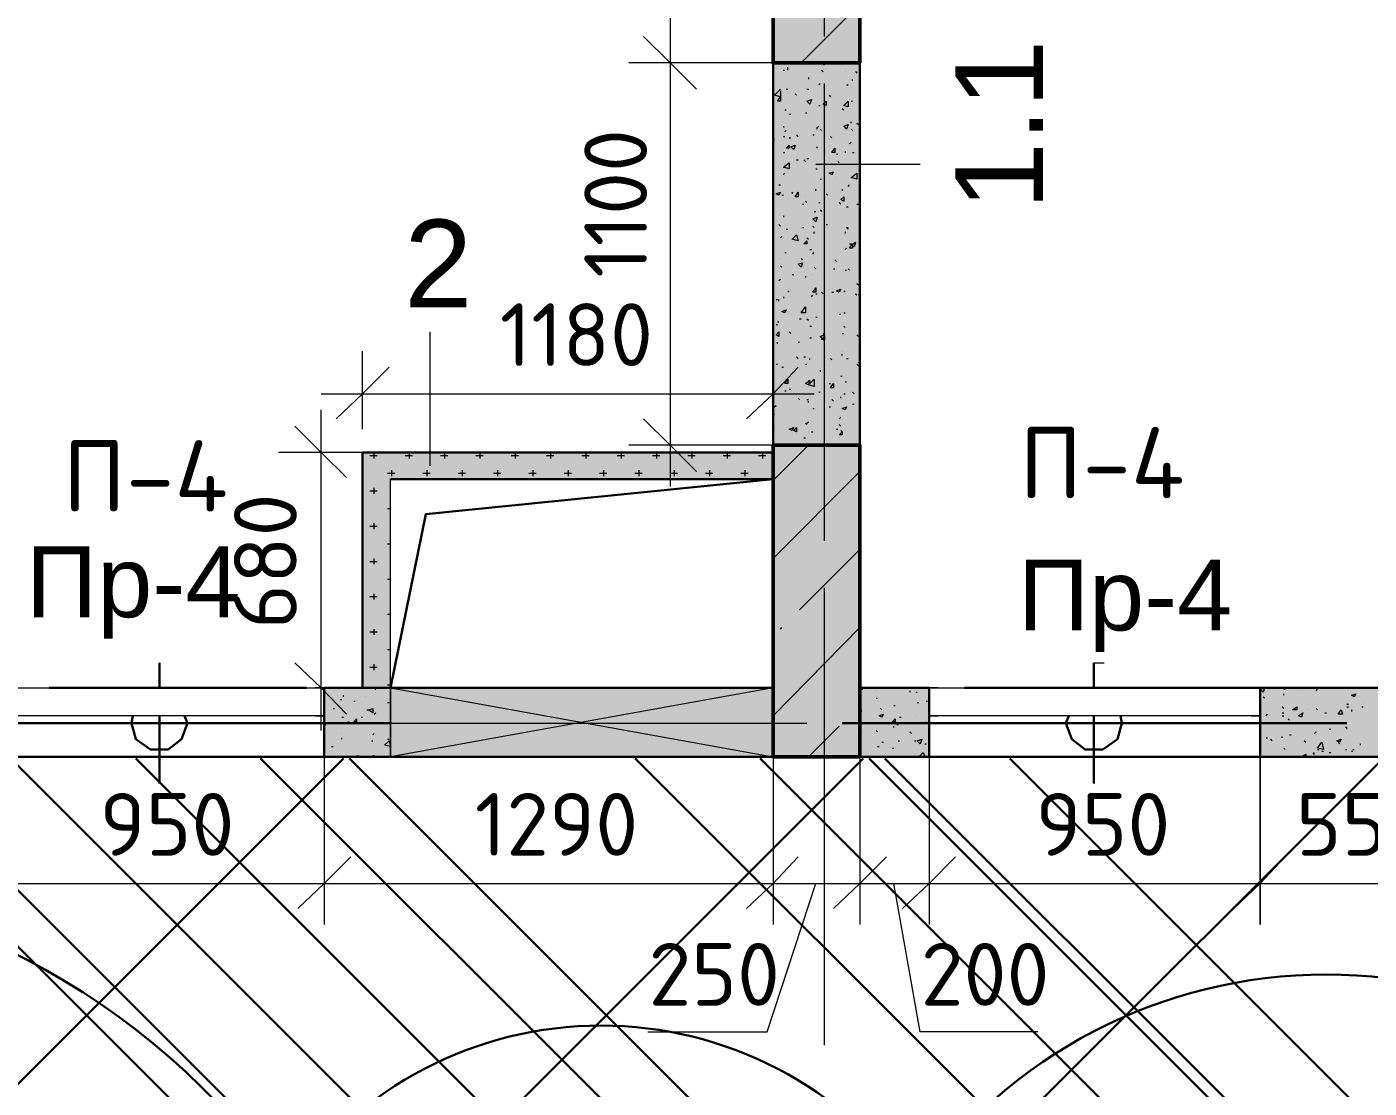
# Model space of a CAD drawing. Header units: millimetres. Extents: x -84737 to 172119, y -43083 to 59399.
# Drawn here: x 115708 to 119569, y 45395 to 48450 of the extents above; entities that cross this region are included whole.
import ezdxf

# ---------------------------------------------------------------- set-up
doc = ezdxf.new("R2010")
doc.units = ezdxf.units.MM
for name, color, linetype, lineweight in [('11) Плинтус ПЛ-2', 70, 'Continuous', 30), ('19) Краска ПТ-5 потолок', 161, 'Continuous', 30), ('22) Шпакл. баз. фин. Потолок', 102, 'Continuous', 30), ('5) Затарка материала', 160, 'Continuous', 30), ('6) Уборка мусора', 20, 'Continuous', 30)]:
    doc.layers.add(name, color=color, linetype=linetype, lineweight=lineweight)
doc.layers.add('PDF _Геометрия', color=7, linetype='Continuous')
doc.layers.add('PDF _Текст', color=7, linetype='Continuous')
doc.layers.add('PDF _Сплошная заливка', color=7, linetype='Continuous', true_color=0xffffff)
doc.styles.add('PDF GOSTCommon', font='arial.ttf')
doc.styles.add('PDF ISOCPEUR', font='isocpeur.ttf')

msp = doc.modelspace()

# ---------------------------------------------------------------- hatches: boundary and pattern name
at = {"layer": '19) Краска ПТ-5 потолок'}
h = msp.add_hatch(dxfattribs=at)
h.set_pattern_fill('ANSI34', color=256, scale=80, angle=90)
h.paths.add_polyline_path([(109621.7, 46343.9), (98001.6, 46343.9), (98001.6, 44426.3), (100380.7, 44426.3), (100380.7, 43846.3), (109621.7, 43846.3)])
h.paths.add_polyline_path([(114379.8, 46343.9), (112098.1, 46343.9), (109621.7, 46343.9), (109621.7, 42847.3), (114379.8, 42847.3)])
h.paths.add_polyline_path([(122308.6, 46343.9), (114379.8, 46343.9), (114379.8, 43846.3), (122308.6, 43846.3)])
h.paths.add_polyline_path([(114802.6, 49046.7), (112098.1, 49044.7), (112098.1, 46343.9), (114802.6, 46345.9)])
h.paths.add_polyline_path([(133652.4, 46343.9), (127578.9, 46343.9), (122499.1, 46343.9), (122499.1, 43846.3), (133652.4, 43846.3)])
h.paths.add_polyline_path([(129055.3, 48363.1), (129052, 48363.1), (129052, 49044.7), (127578.9, 49044.7), (127578.9, 46343.9), (129055.3, 46343.9)])
at = {"layer": '22) Шпакл. баз. фин. Потолок'}
h = msp.add_hatch(dxfattribs=at)
h.set_pattern_fill('ANSI37', color=256, scale=333)
h.paths.add_polyline_path([(109621.7, 46343.9), (98001.6, 46343.9), (98001.6, 44426.3), (100380.7, 44426.3), (100380.7, 43846.3), (109621.7, 43846.3)])
h.paths.add_polyline_path([(114379.8, 46343.9), (112098.1, 46343.9), (109621.7, 46343.9), (109621.7, 42847.3), (114379.8, 42847.3)])
h.paths.add_polyline_path([(122308.6, 46343.9), (114379.8, 46343.9), (114379.8, 43846.3), (122308.6, 43846.3)])
h.paths.add_polyline_path([(114802.6, 49046.7), (112098.1, 49044.7), (112098.1, 46343.9), (114802.6, 46345.9)])
h.paths.add_polyline_path([(133652.4, 46343.9), (127578.9, 46343.9), (122499.1, 46343.9), (122499.1, 43846.3), (133652.4, 43846.3)])
h.paths.add_polyline_path([(129055.3, 48363.1), (129052, 48363.1), (129052, 49044.7), (127578.9, 49044.7), (127578.9, 46343.9), (129055.3, 46343.9)])
at = {"layer": 'PDF _Сплошная заливка', "transparency": 33554559}
h = msp.add_hatch(color=256, dxfattribs=at)
h.paths.add_polyline_path([(115204.8, 46348), (115204.8, 46547), (114802.6, 46547), (114802.6, 46348)])
h.paths.add_polyline_path([(116563.6, 46547), (116563.6, 46348), (116754.1, 46348), (116754.1, 46547)])
h.paths.add_polyline_path([(115615.4, 46348), (115615.4, 46547), (115403.7, 46547), (115403.7, 46348)])
h = msp.add_hatch(color=256, dxfattribs=at)
h.paths.add_polyline_path([(118303.4, 46348), (118303.4, 46547), (118104.4, 46547), (118104.4, 46348)])
h.paths.add_polyline_path([(119255.8, 46547), (119255.8, 46348), (119801.9, 46348), (119801.9, 46547)])

# ---------------------------------------------------------------- linework, layer by layer
at = {"layer": '11) Плинтус ПЛ-2'}
for points in [[(116563.6, 46348), (118303.4, 46348)], [(119255.8, 46348), (120403, 46348)]]:
    msp.add_lwpolyline(points, dxfattribs=at)
at = {"layer": '5) Затарка материала'}
msp.add_lwpolyline([(99314.4, 44378, -0.520567), (101734.5, 45105.5, -0.520567), (105003.6, 45105.5, -0.520567), (107528.6, 45105.5, -0.520567), (111004.1, 45105.5, -0.520567), (113012.9, 45105.5, -0.520567), (116458.1, 45105.5, -0.520567), (118261.5, 45105.5, -0.520567), (120629.8, 45105.5, -0.520567), (122573.5, 45105.5, -0.520567), (124704.9, 45105.5, -0.520567), (127548, 45105.5, -0.520567), (129496.9, 45105.5, -0.520567), (131290, 44387.5, -0.520567), (128035.9, 44378, -0.520567), (125237.2, 44378, -0.520567), (122806.5, 44378, -0.520567), (120407, 44378, -0.520567), (117337.7, 44378, -0.520567), (113939.2, 44378, -0.520567), (110412, 44378, -0.520567), (107609.1, 44378, -0.520567), (104462.1, 44378, -0.520567), (101592.8, 44378, -0.520567)], format="xyb", close=True, dxfattribs=at)
at = {"layer": '6) Уборка мусора'}
msp.add_lwpolyline([(99314.4, 44378, -0.520567), (101734.5, 45105.5, -0.520567), (105003.6, 45105.5, -0.520567), (107528.6, 45105.5, -0.520567), (111004.1, 45105.5, -0.520567), (113012.9, 45105.5, -0.520567), (116458.1, 45105.5, -0.520567), (118261.5, 45105.5, -0.520567), (120629.8, 45105.5, -0.520567), (122573.5, 45105.5, -0.520567), (124704.9, 45105.5, -0.520567), (127548, 45105.5, -0.520567), (129496.9, 45105.5, -0.520567), (131290, 44387.5, -0.520567), (128035.9, 44378, -0.520567), (125237.2, 44378, -0.520567), (122806.5, 44378, -0.520567), (120407, 44378, -0.520567), (117337.7, 44378, -0.520567), (113939.2, 44378, -0.520567), (110412, 44378, -0.520567), (107609.1, 44378, -0.520567), (104462.1, 44378, -0.520567), (101592.8, 44378, -0.520567)], format="xyb", close=True, dxfattribs=at)
at = {"layer": 'PDF _Геометрия', "lineweight": 9}
for points in [[(117558.3, 50365.2), (117558.3, 49247.7), (117558.3, 49044.5), (117558.3, 48346.1), (117558.3, 47126.9)], [(118002.8, 48422.2), (118002.8, 49425.5)], [(117935.1, 48346.1), (118104.4, 48515.4)], [(118057.8, 48346.1), (117558.3, 48346.1), (117439.8, 48346.1)], [(117990.1, 48346.1), (117994.3, 48346.1)], [(118053.6, 48346.1), (118053.6, 48341.8)], [(117854.7, 48312.2), (117854.7, 48312.2)], [(117854.7, 48312.2), (117854.7, 48312.2)], [(117884.3, 48324.9), (117888.5, 48324.9)], [(117897, 48324.9), (117897, 48329.1), (117897, 48333.4)], [(117994.3, 48324.9), (117998.6, 48320.7)], [(117998.6, 48341.8), (118002.8, 48341.8)], [(118062.1, 48320.7), (118062.1, 48320.7)], [(118091.7, 48320.7), (118095.9, 48316.4)], [(117875.8, 48265.6), (117875.8, 48248.7), (117858.9, 48252.9), (117875.8, 48269.9)], [(117892.7, 48269.9), (117897, 48269.9)], [(117952, 48269.9), (117956.2, 48269.9)], [(117956.2, 48303.7), (117956.2, 48299.5)], [(117985.9, 48282.6), (117990.1, 48286.8)], [(117998.6, 48274.1), (117998.6, 48274.1)], [(118002.8, 47287.8), (118002.8, 48286.8)], [(118066.3, 48282.6), (118070.5, 48282.6)], [(118083.2, 48295.3), (118083.2, 48299.5)], [(117918.1, 48257.2), (117922.4, 48252.9)], [(118015.5, 48252.9), (118019.7, 48248.7)], [(118079, 48236), (118083.2, 48236)], [(117888.5, 48210.6), (117892.7, 48210.6)], [(117901.2, 48197.9), (117905.4, 48197.9)], [(117947.8, 48202.1), (117952, 48202.1)], [(117947.8, 48193.7), (117947.8, 48193.7)], [(117985.9, 48223.3), (117990.1, 48223.3)], [(118002.8, 48172.5), (118002.8, 48223.3)], [(118019.7, 48210.6), (118019.7, 48210.6)], [(118053.6, 48214.8), (118057.8, 48210.6)], [(117884.3, 48164), (117884.3, 48159.8)], [(117981.6, 48155.6), (117981.6, 48159.8), (117985.9, 48164)], [(117990.1, 48155.6), (117994.3, 48151.3)], [(118079, 48172.5), (118079, 48176.7)], [(118079, 48155.6), (118083.2, 48151.3)], [(118087.5, 48155.6), (118087.5, 48155.6)], [(118095.9, 48172.5), (118100.2, 48168.3)], [(117854.7, 48125.9), (117858.9, 48125.9)], [(117884.3, 48134.4), (117888.5, 48134.4)], [(117888.5, 48147.1), (117892.7, 48151.3)], [(117901.2, 48130.2), (117905.4, 48130.2)], [(117922.4, 48138.6), (117926.6, 48134.4)], [(117968.9, 48138.6), (117973.2, 48138.6)], [(118019.7, 48134.4), (118024, 48130.2)], [(118074.8, 48113.2), (118079, 48117.5)], [(117884.3, 48087.8), (117888.5, 48087.8)], [(117981.6, 48100.5), (117981.6, 48104.8)], [(118036.7, 48083.6), (118040.9, 48083.6)], [(118062.1, 48092.1), (118062.1, 48087.8)], [(118083.2, 48087.8), (118087.5, 48087.8)], [(117854.7, 48058.2), (117854.7, 48058.2)], [(117922.4, 48066.7), (117926.6, 48066.7)], [(117943.5, 48066.7), (117947.8, 48062.4)], [(117952, 48070.9), (117956.2, 48070.9)], [(117977.4, 48054), (118278, 48054)], [(117977.4, 48041.3), (117981.6, 48041.3)], [(118040.9, 48062.4), (118045.1, 48058.2)], [(118074.8, 48054), (118074.8, 48054)], [(117884.3, 48024.3), (117888.5, 48028.6)], [(117990.1, 48011.6), (117994.3, 48011.6)], [(118036.7, 48015.9), (118036.7, 48015.9)], [(117871.6, 47994.7), (117875.8, 47994.7)], [(117880, 47965.1), (117884.3, 47965.1)], [(117909.7, 47973.5), (117909.7, 47969.3)], [(117947.8, 47960.8), (117947.8, 47960.8)], [(117977.4, 47977.8), (117977.4, 47982)], [(118002.8, 46970.3), (118002.8, 47969.3)], [(118007, 47969.3), (118011.3, 47965.1)], [(118053.6, 47982), (118053.6, 47977.8)], [(118070.5, 47990.5), (118074.8, 47994.7)], [(117939.3, 47939.7), (117943.5, 47939.7)], [(117947.8, 47948.1), (117952, 47943.9)], [(117985.9, 47943.9), (117990.1, 47943.9)], [(117990.1, 47922.7), (117994.3, 47918.5)], [(118045.1, 47943.9), (118049.4, 47939.7)], [(118057.8, 47952.4), (118057.8, 47952.4)], [(118066.3, 47931.2), (118070.5, 47931.2)], [(118095.9, 47939.7), (118100.2, 47939.7)], [(117854.7, 47897.3), (117854.7, 47393.6), (117854.7, 47275.1)], [(117880, 47905.8), (117880, 47905.8)], [(117884.3, 47905.8), (117884.3, 47901.6)], [(117973.2, 47918.5), (117977.4, 47918.5)], [(117871.6, 47880.4), (117875.8, 47876.2)], [(117875.8, 47842.3), (117880, 47846.6)], [(117892.7, 47867.7), (117897, 47867.7)], [(117939.3, 47871.9), (117943.5, 47871.9)], [(117968.9, 47876.2), (117973.2, 47871.9)], [(117973.2, 47855), (117973.2, 47859.2)], [(118007, 47880.4), (118011.3, 47880.4)], [(118062.1, 47859.2), (118062.1, 47855)], [(118070.5, 47867.7), (118066.3, 47871.9), (118070.5, 47871.9)], [(117952, 47842.3), (117956.2, 47838.1)], [(117960.5, 47808.5), (117964.7, 47808.5)], [(118062.1, 47808.5), (118066.3, 47812.7)], [(118074.8, 47825.4), (118079, 47825.4)], [(117875.8, 47783.1), (117875.8, 47783.1)], [(117888.5, 47800), (117892.7, 47800)], [(117935.1, 47783.1), (117939.3, 47778.8)], [(117968.9, 47795.8), (117973.2, 47800)], [(118032.4, 47778.8), (118036.7, 47774.6)], [(117875.8, 47761.9), (117880, 47757.7)], [(117909.7, 47736.5), (117913.9, 47736.5)], [(117947.8, 47732.3), (117947.8, 47728)], [(117968.9, 47736.5), (117968.9, 47736.5)], [(117973.2, 47757.7), (117977.4, 47753.4)], [(118028.2, 47753.4), (118032.4, 47753.4)], [(118053.6, 47749.2), (118053.6, 47749.2)], [(118062.1, 47749.2), (118066.3, 47749.2)], [(118070.5, 47753.4), (118074.8, 47749.2)], [(118074.8, 47757.7), (118074.8, 47757.7)], [(117871.6, 47719.6), (117875.8, 47723.8)], [(117897, 47689.9), (117901.2, 47685.7)], [(117990.1, 47689.9), (117990.1, 47689.9)], [(118057.8, 47685.7), (118062.1, 47689.9)], [(118095.9, 47711.1), (118100.2, 47706.9)], [(118095.9, 47694.2), (118095.9, 47694.2)], [(117863.1, 47664.5), (117867.3, 47664.5)], [(117871.6, 47660.3), (117871.6, 47664.5)], [(117884.3, 47673), (117884.3, 47668.8)], [(117964.7, 47673), (117968.9, 47677.2)], [(117977.4, 47681.5), (117981.6, 47681.5)], [(117994.3, 47685.7), (117998.6, 47681.5)], [(118024, 47685.7), (118028.2, 47685.7)], [(118091.7, 47681.5), (118095.9, 47677.2)], [(118104.4, 47677.2), (118100.2, 47677.2), (118104.4, 47681.5)], [(117964.7, 47613.7), (117964.7, 47613.7)], [(117977.4, 47613.7), (117981.6, 47613.7)], [(118045.1, 47622.2), (118049.4, 47622.2)], [(118057.8, 47626.4), (118057.8, 47626.4)], [(118057.8, 47626.4), (118062.1, 47626.4)], [(117863.1, 47592.6), (117867.3, 47592.6)], [(117867.3, 47601), (117871.6, 47601)], [(117930.8, 47609.5), (117935.1, 47609.5)], [(117952, 47609.5), (117956.2, 47605.3)], [(117960.5, 47588.3), (117964.7, 47588.3)], [(118057.8, 47588.3), (118062.1, 47584.1)], [(116868.3, 47186.2), (116868.3, 47571.4)], [(117867.3, 47537.5), (117867.3, 47541.8)], [(117884.3, 47537.5), (117884.3, 47537.5)], [(117901.2, 47571.4), (117905.4, 47567.2)], [(117926.6, 47541.8), (117930.8, 47541.8)], [(117960.5, 47554.5), (117964.7, 47554.5)], [(117998.6, 47567.2), (118002.8, 47562.9)], [(117998.6, 47550.2), (118002.8, 47550.2)], [(118053.6, 47567.2), (118057.8, 47567.2)], [(118095.9, 47562.9), (118100.2, 47558.7)], [(116673.6, 47292), (116673.6, 47393.6), (116673.6, 47516.4)], [(117922.4, 47499.4), (117926.6, 47495.2)], [(117943.5, 47499.4), (117947.8, 47499.4)], [(117960.5, 47491), (117960.5, 47495.2)], [(118019.7, 47495.2), (118024, 47491)], [(118053.6, 47516.4), (118053.6, 47516.4)], [(118053.6, 47503.7), (118053.6, 47507.9)], [(118066.3, 47495.2), (118070.5, 47495.2)], [(117863.1, 47478.3), (117867.3, 47478.3)], [(117880, 47469.8), (117884.3, 47469.8)], [(117947.8, 47478.3), (117952, 47478.3)], [(117990.1, 47461.3), (117990.1, 47457.1)], [(118095.9, 47478.3), (118100.2, 47474)], [(118104.4, 47482.5), (118100.2, 47482.5), (118104.4, 47486.7)], [(117863.1, 47419), (117863.1, 47419)], [(117884.3, 47440.2), (117884.3, 47440.2)], [(117956.2, 47431.7), (117960.5, 47431.7)], [(118015.5, 47423.2), (118019.7, 47423.2)], [(118049.4, 47444.4), (118053.6, 47444.4)], [(118062.1, 47427.5), (118066.3, 47427.5)], [(116555.1, 47393.6), (117973.2, 47393.6)], [(117888.5, 47402.1), (117892.7, 47402.1)], [(117901.2, 47406.3), (117905.4, 47406.3)], [(117926.6, 47380.9), (117930.8, 47376.7)], [(117985.9, 47397.8), (117990.1, 47397.8)], [(118049.4, 47380.9), (118049.4, 47385.1)], [(118057.8, 47393.6), (118062.1, 47393.6)], [(118083.2, 47397.8), (118087.5, 47393.6)], [(116555.1, 46424.2), (116555.1, 47347)], [(117858.9, 47355.5), (117863.1, 47359.7)], [(117952, 47376.7), (117956.2, 47376.7)], [(117956.2, 47368.2), (117956.2, 47372.4)], [(117968.9, 47351.3), (117973.2, 47351.3)], [(118015.5, 47355.5), (118019.7, 47355.5)], [(118024, 47376.7), (118028.2, 47372.4)], [(118083.2, 47364), (118087.5, 47364)], [(117854.7, 47334.4), (117858.9, 47334.4)], [(117854.7, 47309), (117854.7, 47309)], [(117947.8, 47309), (117952, 47304.7)], [(117952, 47309), (117956.2, 47313.2)], [(118045.1, 47321.7), (118049.4, 47325.9)], [(118045.1, 47304.7), (118049.4, 47300.5)], [(117858.9, 47296.3), (117858.9, 47296.3)], [(117922.4, 47279.3), (117922.4, 47279.3)], [(117943.5, 47266.6), (117947.8, 47266.6)], [(117964.7, 47283.6), (117968.9, 47283.6)], [(118036.7, 47292), (118040.9, 47292)], [(118049.4, 47287.8), (118053.6, 47283.6)], [(118057.8, 47245.5), (117558.3, 47245.5), (117439.8, 47245.5)], [(117854.7, 47143.9), (117956.2, 47245.5)], [(117947.8, 47249.7), (117952, 47249.7)], [(118045.1, 47262.4), (118045.1, 47262.4)], [(118095.9, 47245.5), (118095.9, 47245.5)], [(117054.6, 47224.3), (116555.1, 47224.3), (116432.3, 47224.3)], [(116694.8, 47215.8), (116716, 47215.8)], [(116707.5, 47207.4), (116707.5, 47224.3)], [(116796.4, 47215.8), (116817.6, 47215.8)], [(116809.1, 47207.4), (116809.1, 47224.3)], [(116898, 47215.8), (116919.1, 47215.8)], [(116910.7, 47207.4), (116910.7, 47224.3)], [(116999.6, 47215.8), (117020.7, 47215.8)], [(117012.3, 47207.4), (117012.3, 47224.3)], [(117101.2, 47215.8), (117122.3, 47215.8)], [(117113.9, 47207.4), (117113.9, 47224.3)], [(117202.8, 47215.8), (117223.9, 47215.8)], [(117215.5, 47207.4), (117215.5, 47224.3)], [(117304.4, 47215.8), (117325.5, 47215.8)], [(117317.1, 47207.4), (117317.1, 47224.3)], [(117405.9, 47215.8), (117427.1, 47215.8)], [(117418.6, 47207.4), (117418.6, 47224.3)], [(117507.5, 47215.8), (117528.7, 47215.8)], [(117520.2, 47207.4), (117520.2, 47224.3)], [(117609.1, 47215.8), (117630.3, 47215.8)], [(117621.8, 47207.4), (117621.8, 47224.3)], [(117710.7, 47215.8), (117731.9, 47215.8)], [(117723.4, 47207.4), (117723.4, 47224.3)], [(117812.3, 47215.8), (117833.5, 47215.8)], [(117825, 47207.4), (117825, 47224.3)], [(116745.6, 47165), (116754.1, 47165), (116766.8, 47165)], [(116758.3, 47156.6), (116758.3, 47173.5)], [(116847.2, 47165), (116868.3, 47165)], [(116859.9, 47156.6), (116859.9, 47173.5)], [(116948.8, 47165), (116969.9, 47165)], [(116961.5, 47156.6), (116961.5, 47173.5)], [(117050.4, 47165), (117071.5, 47165)], [(117063.1, 47156.6), (117063.1, 47173.5)], [(117152, 47165), (117173.1, 47165)], [(117164.7, 47156.6), (117164.7, 47173.5)], [(117253.6, 47165), (117274.7, 47165)], [(117266.3, 47156.6), (117266.3, 47173.5)], [(117355.2, 47165), (117376.3, 47165)], [(117367.8, 47156.6), (117367.8, 47173.5)], [(117456.7, 47165), (117477.9, 47165)], [(117469.4, 47156.6), (117469.4, 47173.5)], [(117558.3, 47165), (117579.5, 47165)], [(117571, 47156.6), (117571, 47173.5)], [(117659.9, 47165), (117681.1, 47165)], [(117672.6, 47156.6), (117672.6, 47173.5)], [(117761.5, 47165), (117782.7, 47165)], [(117774.2, 47156.6), (117774.2, 47173.5)], [(117854.7, 46919.5), (118104.4, 47169.3)], [(116694.8, 47114.2), (116716, 47114.2)], [(116707.5, 47105.8), (116707.5, 47122.7)], [(118002.8, 47033.8), (118002.8, 47088.8)], [(116745.6, 47063.4), (116754.1, 47063.4)], [(116694.8, 47012.6), (116716, 47012.6)], [(116707.5, 47004.2), (116707.5, 47021.1)], [(116745.6, 46961.8), (116754.1, 46961.8)], [(116707.5, 46902.6), (116707.5, 46919.5)], [(117930.8, 46771.4), (118104.4, 46944.9)], [(116694.8, 46911), (116716, 46911)], [(116745.6, 46860.2), (116754.1, 46860.2)], [(116694.8, 46809.5), (116716, 46809.5)], [(116707.5, 46801), (116707.5, 46817.9)], [(118002.8, 45835.8), (118002.8, 46834.8)], [(118002.8, 46716.3), (118002.8, 46771.4)], [(116745.6, 46758.7), (116754.1, 46758.7)], [(116694.8, 46707.9), (116716, 46707.9)], [(116707.5, 46699.4), (116707.5, 46716.3)], [(117854.7, 46466.6), (118104.4, 46720.6)], [(117875.8, 46716.3), (117880, 46720.6)], [(116745.6, 46657.1), (116754.1, 46657.1)], [(116707.5, 46597.8), (116707.5, 46614.7)], [(118777.5, 46619), (118807.1, 46619)], [(116694.8, 46606.3), (116716, 46606.3)], [(116051.4, 46547), (116555.1, 46547), (116673.6, 46547)], [(116707.5, 46547), (116711.7, 46542.8)], [(116711.7, 46534.3), (116711.7, 46534.3)], [(116745.6, 46555.5), (116754.1, 46555.5)], [(118108.6, 46542.8), (118112.9, 46542.8)], [(118151, 46538.5), (118151, 46538.5)], [(118248.3, 46538.5), (118248.3, 46534.3)], [(118265.3, 46534.3), (118269.5, 46534.3)], [(119323.5, 46542.8), (119327.8, 46542.8)], [(119323.5, 46525.8), (119323.5, 46530.1)], [(119374.3, 46538.5), (119374.3, 46538.5)], [(119416.6, 46538.5), (119420.9, 46542.8)], [(116567.8, 46508.9), (116567.8, 46508.9)], [(116601.7, 46525.8), (116601.7, 46525.8)], [(116610.1, 46513.1), (116614.4, 46513.1)], [(116618.6, 46521.6), (116618.6, 46525.8)], [(116648.2, 46508.9), (116652.5, 46508.9)], [(116682.1, 46521.6), (116682.1, 46521.6)], [(116745.6, 46504.7), (116749.8, 46504.7)], [(118002.8, 45518.4), (118002.8, 46517.4)], [(118100.2, 46492), (118104.4, 46496.2)], [(118151, 46517.4), (118155.2, 46517.4)], [(118201.8, 46496.2), (118206, 46496.2)], [(118269.5, 46504.7), (118273.7, 46504.7)], [(118294.9, 46508.9), (118299.1, 46508.9)], [(119264.3, 46521.6), (119268.5, 46517.4)], [(119319.3, 46492), (119323.5, 46487.7)], [(119505.5, 46500.4), (119509.8, 46500.4)], [(119505.5, 46492), (119509.8, 46492)], [(119547.9, 46492), (119552.1, 46492)], [(119552.1, 46504.7), (119552.1, 46504.7)], [(109684.9, 46487.7), (109684.9, 45984), (110472.2, 45984), (111424.6, 45984), (111903, 45984), (112101.9, 45984), (114802.6, 45984), (115615.4, 45984), (116563.6, 45984), (117854.7, 45984), (118104.4, 45984), (118303.4, 45984), (119374.3, 45984)], [(116563.6, 46487.7), (116563.6, 45984), (116563.6, 45865.5)], [(116589, 46487.7), (116593.2, 46487.7)], [(116614.4, 46462.3), (116618.6, 46462.3)], [(116669.4, 46462.3), (116673.6, 46462.3)], [(116686.3, 46483.5), (116690.6, 46483.5)], [(116707.5, 46470.8), (116711.7, 46475)], [(116749.8, 46466.6), (116749.8, 46466.6)], [(117854.7, 46487.7), (117854.7, 45984), (117854.7, 45865.5)], [(118104.4, 46487.7), (118104.4, 45984), (118104.4, 45865.5)], [(118108.6, 46479.3), (118108.6, 46483.5)], [(118163.7, 46487.7), (118167.9, 46483.5)], [(118218.7, 46462.3), (118222.9, 46462.3)], [(118265.3, 46466.6), (118265.3, 46466.6)], [(118303.4, 46487.7), (118303.4, 45984), (118303.4, 45865.5)], [(119272.7, 46466.6), (119277, 46470.8)], [(119319.3, 46475), (119323.5, 46475)], [(119319.3, 46466.6), (119323.5, 46466.6)], [(119336.2, 46458.1), (119340.5, 46453.9)], [(119391.3, 46483.5), (119391.3, 46483.5)], [(119416.6, 46487.7), (119420.9, 46483.5)], [(119416.6, 46479.3), (119416.6, 46479.3)], [(119442, 46475), (119446.3, 46475)], [(119518.2, 46483.5), (119518.2, 46479.3)], [(115213.2, 46445.4), (116212.2, 46445.4)], [(115501.1, 46445.4), (116500.1, 46445.4)], [(116415.4, 46445.4), (116466.2, 46445.4)], [(116563.6, 46441.2), (116567.8, 46441.2), (116563.6, 46445.4)], [(116614.4, 46415.8), (116614.4, 46415.8)], [(116631.3, 46449.6), (116635.5, 46449.6)], [(116665.2, 46445.4), (117668.4, 46445.4)], [(116699, 46445.4), (116754.1, 46445.4)], [(116703.3, 46411.5), (116707.5, 46415.8)], [(116953, 46445.4), (117952, 46445.4)], [(117867.3, 46445.4), (117918.1, 46445.4)], [(117956.2, 46348), (118045.1, 46436.9)], [(118104.4, 46445.4), (118104.4, 46445.4)], [(118104.4, 46420), (118108.6, 46424.2)], [(118112.9, 46445.4), (118117.1, 46445.4)], [(118121.3, 46445.4), (119120.3, 46445.4)], [(118151, 46445.4), (118206, 46445.4)], [(118151, 46424.2), (118155.2, 46420)], [(118201.8, 46432.7), (118201.8, 46436.9)], [(118210.2, 46441.2), (118214.5, 46441.2)], [(118248.3, 46420), (118252.6, 46415.8)], [(118294.9, 46445.4), (118294.9, 46449.6)], [(118404.9, 46445.4), (119403.9, 46445.4)], [(119319.3, 46445.4), (119374.3, 46445.4)], [(119412.4, 46415.8), (119416.6, 46420)], [(119454.7, 46428.5), (119459, 46428.5)], [(119505.5, 46428.5), (119505.5, 46432.7), (119501.3, 46432.7)], [(116584.7, 46377.7), (116589, 46377.7)], [(116614.4, 46398.8), (116614.4, 46403.1)], [(116699, 46394.6), (116703.3, 46394.6)], [(116711.7, 46411.5), (116711.7, 46411.5)], [(116745.6, 46398.8), (116749.8, 46398.8)], [(118155.2, 46377.7), (118159.4, 46377.7)], [(118167.9, 46390.4), (118172.1, 46390.4)], [(118214.5, 46394.6), (118218.7, 46394.6)], [(118261, 46394.6), (118265.3, 46394.6)], [(118286.4, 46403.1), (118286.4, 46403.1)], [(118290.7, 46386.1), (118294.9, 46386.1)], [(119272.7, 46403.1), (119277, 46403.1)], [(119285.4, 46398.8), (119289.7, 46394.6)], [(119319.3, 46403.1), (119319.3, 46407.3)], [(119340.5, 46411.5), (119344.7, 46411.5)], [(119382.8, 46394.6), (119387, 46390.4)], [(119480.1, 46390.4), (119484.4, 46386.1)], [(119543.6, 46386.1), (119543.6, 46381.9)], [(116652.5, 46348), (116648.2, 46348), (116660.9, 46352.3), (116656.7, 46348)], [(116665.2, 46352.3), (116665.2, 46352.3)], [(116703.3, 46352.3), (116707.5, 46352.3)], [(118104.4, 46360.7), (118104.4, 46360.7)], [(118176.4, 46348), (118176.4, 46348)], [(118197.5, 46373.4), (118201.8, 46373.4)], [(118278, 46348), (118273.7, 46348), (118286.4, 46360.7), (118290.7, 46348)], [(119255.8, 46369.2), (119255.8, 46369.2)], [(119255.8, 46356.5), (119255.8, 46369.2)], [(119255.8, 46356.5), (119255.8, 46356.5)], [(119323.5, 46373.4), (119327.8, 46369.2)], [(119327.8, 46348), (119332, 46348)], [(119374.3, 46348), (119387, 46356.5), (119387, 46348)], [(119412.4, 46356.5), (119408.2, 46356.5), (119412.4, 46360.7)], [(119420.9, 46369.2), (119425.1, 46369.2)], [(119433.6, 46365), (119437.8, 46365)], [(119454.7, 46360.7), (119459, 46360.7)], [(119501.3, 46369.2), (119505.5, 46369.2)], [(119518.2, 46365), (119522.5, 46365)], [(119522.5, 46369.2), (119526.7, 46369.2)], [(117494.8, 45556.5), (117837.7, 45556.5), (117977.4, 45984)], [(118616.6, 45556.5), (118278, 45556.5), (118201.8, 45984)], [(119133, 45984), (119801.9, 45984), (120403, 45984), (121854.9, 45984), (122303.6, 45984), (122502.5, 45984), (124204.2, 45984), (124602.1, 45984), (126054.1, 45984), (127103.9, 45984), (127582.2, 45984), (129055.3, 45984), (129686, 45984), (130634.2, 45984), (131205.7, 45984), (132153.9, 45984), (132352.9, 45984), (133775.2, 45984)], [(118002.8, 45581.9), (118002.8, 45632.7)]]:
    msp.add_lwpolyline(points, dxfattribs=at)
at = {"layer": 'PDF _Геометрия', "lineweight": 30}
for points in [[(119137.3, 50246.7), (118883.3, 50246.7), (118883.3, 49908), (118104.4, 49908), (118104.4, 46547)], [(118404.9, 46547), (119801.9, 46547), (119801.9, 50246.7)], [(122303.6, 46348), (114802.6, 46348), (114802.6, 49044.5)], [(116563.6, 46547), (116673.6, 46547), (116673.6, 47224.3), (117854.7, 47224.3), (117854.7, 47609.5)], [(117854.7, 46547), (116754.1, 46547), (116855.6, 47046.5), (117854.7, 47148.1), (116754.1, 47148.1)], [(116089.5, 46547), (116089.5, 46619)], [(118777.5, 46547), (118777.5, 46619)], [(115772, 46547), (116512.8, 46547)], [(116013.3, 46466.6), (116009, 46445.4), (116021.7, 46398.8), (116064.1, 46369.2), (116114.9, 46369.2), (116153, 46398.8), (116169.9, 46445.4), (116161.4, 46466.6)], [(116089.5, 46271.9), (116089.5, 46466.6)], [(118705.5, 46466.6), (118697, 46445.4), (118714, 46398.8), (118752.1, 46369.2), (118802.9, 46369.2), (118845.2, 46398.8), (118857.9, 46445.4), (118853.7, 46466.6)], [(118777.5, 46271.9), (118777.5, 46466.6)], [(116754.1, 46445.4), (115403.7, 46445.4)], [(119505.5, 46445.4), (118053.6, 46445.4)]]:
    msp.add_lwpolyline(points, dxfattribs=at)
at = {"layer": 'PDF _Геометрия', "lineweight": 50}
for points in [[(118104.4, 48346.1), (118104.4, 49247.7), (117854.7, 49247.7), (117854.7, 48346.1)], [(118104.4, 46348), (118104.4, 47245.5), (117854.7, 47245.5), (117854.7, 46348)]]:
    msp.add_lwpolyline(points, close=True, dxfattribs=at)
at = {"layer": 'PDF _Геометрия', "lineweight": 20}
for points in [[(117634.5, 48269.9), (117558.3, 48346.1), (117482.1, 48422.2)], [(116749.8, 47469.8), (116673.6, 47393.6), (116597.4, 47321.7)], [(117926.6, 47469.8), (117854.7, 47393.6), (117778.5, 47321.7)], [(117634.5, 47169.3), (117558.3, 47245.5), (117482.1, 47321.7)], [(116478.9, 47300.5), (116555.1, 47224.3), (116627.1, 47152.3)], [(116478.9, 46619), (116555.1, 46547), (116627.1, 46470.8)], [(116639.8, 46060.2), (116563.6, 45984), (116487.4, 45912)], [(117926.6, 46060.2), (117854.7, 45984), (117778.5, 45912)], [(118180.6, 46060.2), (118104.4, 45984), (118028.2, 45912)], [(118379.5, 46060.2), (118303.4, 45984), (118227.2, 45912)]]:
    msp.add_lwpolyline(points, dxfattribs=at)
at = {"layer": 'PDF _Геометрия', "lineweight": 30}
for points in [[(117854.7, 48346.1), (117854.7, 47245.5), (118104.4, 47245.5), (118104.4, 48346.1)], [(117854.7, 46547), (116563.6, 46547), (116563.6, 46348), (117854.7, 46348)], [(118104.4, 46348), (118303.4, 46348), (118303.4, 46547), (118104.4, 46547)], [(119255.8, 46348), (119801.9, 46348), (119801.9, 46547), (119255.8, 46547)]]:
    msp.add_lwpolyline(points, close=True, dxfattribs=at)
at = {"layer": 'PDF _Геометрия', "lineweight": 9}
for points in [[(117875.8, 48248.7), (117875.8, 48236), (117867.3, 48236)], [(117964.7, 48240.2), (117960.5, 48227.5), (117952, 48236)], [(118007, 48236), (118007, 48223.3), (117998.6, 48227.5)], [(118070.5, 48219.1), (118057.8, 48223.3), (118070.5, 48236)], [(118070.5, 48168.3), (118066.3, 48155.6), (118057.8, 48164)], [(117901.2, 48109), (117901.2, 48100.5), (117892.7, 48100.5)], [(117918.1, 48109), (117913.9, 48096.3), (117905.4, 48104.8)], [(118032.4, 48100.5), (118032.4, 48087.8), (118024, 48087.8)], [(117901.2, 48041.3), (117884.3, 48045.5), (117901.2, 48058.2)], [(118028.2, 48032.8), (118024, 48024.3), (118015.5, 48028.6)], [(118095.9, 48011.6), (118079, 48015.9), (118095.9, 48028.6)], [(117875.8, 47973.5), (117871.6, 47965.1), (117863.1, 47969.3)], [(117926.6, 47973.5), (117926.6, 47960.8), (117918.1, 47960.8)], [(118057.8, 47960.8), (118057.8, 47948.1), (118049.4, 47952.4)], [(117981.6, 47901.6), (117977.4, 47888.9), (117968.9, 47897.3)], [(117926.6, 47833.9), (117909.7, 47838.1), (117922.4, 47850.8)], [(117952, 47833.9), (117952, 47825.4), (117943.5, 47825.4)], [(118083.2, 47825.4), (118083.2, 47812.7), (118074.8, 47812.7)], [(118091.7, 47829.6), (118087.5, 47816.9), (118079, 47821.2)], [(117939.3, 47770.4), (117935.1, 47757.7), (117926.6, 47766.1)], [(117977.4, 47698.4), (117977.4, 47685.7), (117968.9, 47685.7)], [(118049.4, 47694.2), (118045.1, 47685.7), (118036.7, 47689.9)], [(117892.7, 47634.9), (117888.5, 47626.4), (117880, 47630.7)], [(117947.8, 47626.4), (117935.1, 47626.4), (117947.8, 47643.4)], [(117871.6, 47571.4), (117871.6, 47558.7), (117863.1, 47562.9)], [(118002.8, 47562.9), (117998.6, 47550.2), (117990.1, 47558.7)], [(118002.8, 47558.7), (118002.8, 47550.2), (117994.3, 47550.2)], [(117897, 47435.9), (117897, 47423.2), (117888.5, 47423.2)], [(117960.5, 47431.7), (117956.2, 47419), (117947.8, 47423.2)], [(117973.2, 47414.8), (117956.2, 47419), (117973.2, 47435.9)], [(118028.2, 47423.2), (118028.2, 47410.5), (118019.7, 47410.5)], [(118066.3, 47355.5), (118062.1, 47347), (118053.6, 47351.3)], [(117913.9, 47296.3), (117909.7, 47287.8), (117901.2, 47292)], [(117922.4, 47296.3), (117922.4, 47283.6), (117913.9, 47287.8)], [(118053.6, 47283.6), (118053.6, 47275.1), (118045.1, 47275.1)], [(116754.1, 46348), (116754.1, 46547), (117854.7, 46348), (117854.7, 46547)], [(117854.7, 46547), (116754.1, 46547), (116754.1, 46348), (117854.7, 46348)], [(119268.5, 46547), (119264.3, 46534.3), (119255.8, 46542.8)], [(119530.9, 46530.1), (119526.7, 46521.6), (119518.2, 46525.8)], [(119361.6, 46492), (119361.6, 46483.5), (119348.9, 46483.5)], [(116656.7, 46458.1), (116656.7, 46449.6), (116648.2, 46449.6)], [(116703.3, 46487.7), (116703.3, 46475), (116690.6, 46483.5)], [(118172.1, 46470.8), (118167.9, 46462.3), (118159.4, 46466.6)], [(118206, 46458.1), (118206, 46449.6), (118197.5, 46449.6)], [(119255.8, 46487.7), (119255.8, 45984), (119255.8, 45865.5), (119255.8, 45984)], [(119378.6, 46475), (119374.3, 46462.3), (119365.9, 46466.6)], [(119488.6, 46483.5), (119492.8, 46470.8), (119480.1, 46470.8)], [(116754.1, 46377.7), (116737.1, 46381.9), (116749.8, 46394.6)], [(118282.2, 46398.8), (118278, 46386.1), (118269.5, 46394.6)], [(119437.8, 46369.2), (119420.9, 46373.4), (119433.6, 46390.4)], [(119488.6, 46398.8), (119484.4, 46390.4), (119475.9, 46394.6)]]:
    msp.add_lwpolyline(points, close=True, dxfattribs=at)
at = {"layer": 'PDF _Геометрия', "lineweight": 18}
msp.add_lwpolyline([(116673.6, 47224.3), (116673.6, 46547), (116754.1, 46547), (116754.1, 47148.1), (117854.7, 47148.1), (117854.7, 47224.3), (116754.1, 47224.3)], close=True, dxfattribs=at)
at = {"layer": 'PDF _Геометрия', "color": 253, "lineweight": 30, "true_color": 0xaaaaaa}
for points in [[(116754.1, 47148.1), (117854.7, 47148.1)], [(117854.7, 46547), (116754.1, 46547)]]:
    msp.add_lwpolyline(points, dxfattribs=at)
at = {"layer": 'PDF _Геометрия', "lineweight": 18}
for points in [[(115636.5, 46547), (115615.4, 46547), (116563.6, 46547), (116563.6, 46466.6)], [(116563.6, 46547), (116538.2, 46547)], [(118328.8, 46547), (118303.4, 46547), (119255.8, 46547), (119255.8, 46466.6)], [(118303.4, 46547), (118303.4, 46466.6)], [(119255.8, 46547), (119230.4, 46547)], [(116538.2, 46466.6), (116563.6, 46466.6), (115615.4, 46466.6), (115636.5, 46466.6)], [(119230.4, 46466.6), (119255.8, 46466.6), (118303.4, 46466.6), (118328.8, 46466.6)]]:
    msp.add_lwpolyline(points, dxfattribs=at)
at = {"layer": 'PDF _Геометрия', "lineweight": 20}
msp.add_lwpolyline([(119327.8, 46060.2), (119255.8, 45984), (119179.6, 45912), (119255.8, 45984)], close=True, dxfattribs=at)
at = {"layer": 'PDF _Сплошная заливка', "lineweight": 5, "transparency": 33554559}
for points in [[(117854.7, 49247.7), (117854.7, 48346.1), (118104.4, 49247.7), (118104.4, 48346.1)], [(117854.7, 48346.1), (117854.7, 47245.5), (118104.4, 48346.1), (118104.4, 47245.5)], [(117854.7, 47245.5), (117854.7, 46348), (118104.4, 47245.5), (118104.4, 46348)], [(116673.6, 47224.3), (116673.6, 46547), (116754.1, 47224.3), (116754.1, 46547)], [(116754.1, 47224.3), (116754.1, 47148.1), (117854.7, 47224.3), (117854.7, 47148.1)]]:
    msp.add_solid(points, dxfattribs=at)
at = {"layer": 'PDF _Сплошная заливка', "color": 8, "lineweight": 5, "true_color": 0x808080, "transparency": 33554559}
msp.add_solid([(116754.1, 46547), (116754.1, 46348), (117854.7, 46547), (117854.7, 46348)], dxfattribs=at)

# ---------------------------------------------------------------- texts
at = {"layer": 'PDF _Текст', "attachment_point": 4, "rotation": 90}
for s, insert, char_height, style in [('1.1', (118505.1, 47922.3), 252.47, 'PDF GOSTCommon'), ('1100', (117401.8, 47727.6), 180.46, 'PDF ISOCPEUR'), ('680', (116394.2, 46715.8), 180.46, 'PDF ISOCPEUR')]:
    msp.add_mtext(s, dxfattribs=dict(at, insert=insert, char_height=char_height, style=style))
at = {"layer": 'PDF _Текст', "attachment_point": 4}
for s, insert, char_height, style in [('2', (116793.4, 47768.4), 252.5, 'PDF GOSTCommon'), ('1180', (117068.6, 47563.7), 180.46, 'PDF ISOCPEUR'), ('П-4', (118562.9, 47195), 205.12, 'PDF ISOCPEUR'), ('П-4', (115811.3, 47156.9), 205.12, 'PDF ISOCPEUR'), ('Пр-4', (115705.5, 46821.5), 204.12, 'PDF GOSTCommon'), ('Пр-4', (118558.7, 46783.4), 204.12, 'PDF GOSTCommon'), ('950', (115917.2, 46154.1), 180.46, 'PDF ISOCPEUR'), ('1290', (116996.6, 46154.1), 180.46, 'PDF ISOCPEUR'), ('950', (118609.5, 46154.1), 180.46, 'PDF ISOCPEUR'), ('550 600', (119358.8, 46154.1), 180.46, 'PDF ISOCPEUR'), ('250', (117496.2, 45722.3), 180.46, 'PDF ISOCPEUR'), ('200', (118279.3, 45722.3), 180.46, 'PDF ISOCPEUR')]:
    msp.add_mtext(s, dxfattribs=dict(at, insert=insert, char_height=char_height, style=style))

doc.saveas('drawing.dxf')
